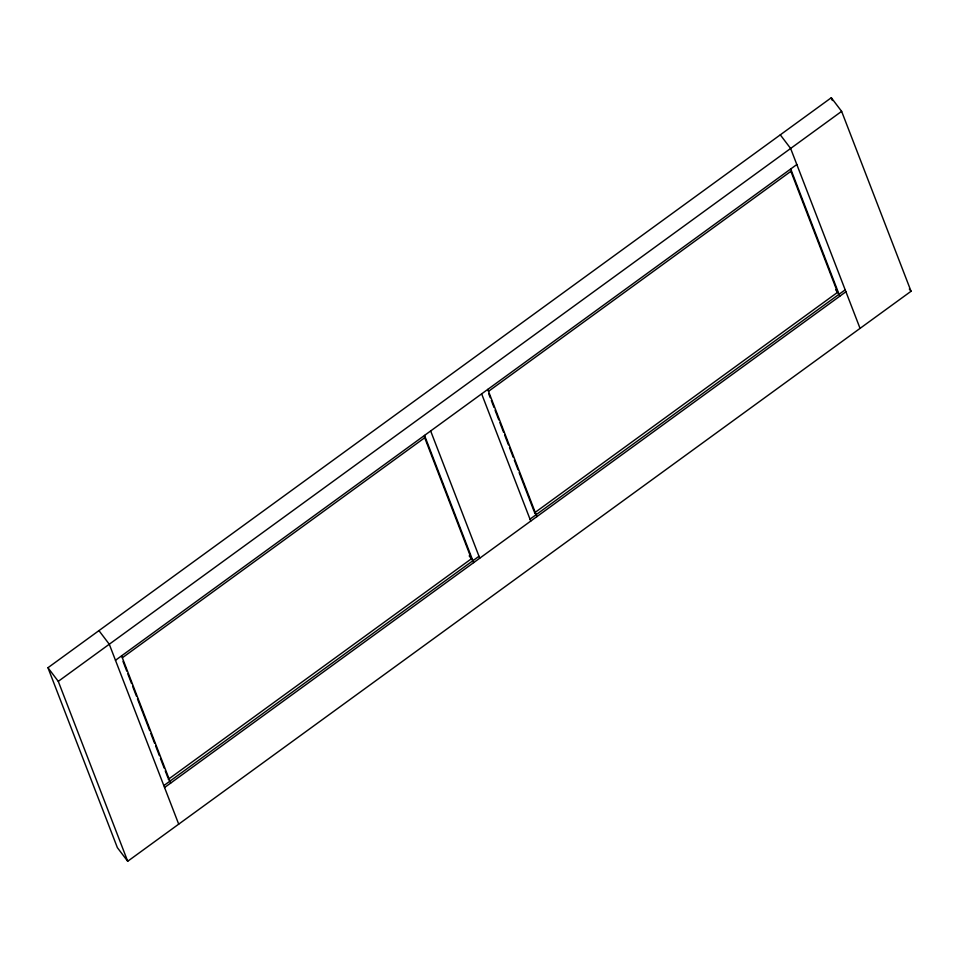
<?xml version="1.0" encoding="UTF-8"?>
<svg xmlns="http://www.w3.org/2000/svg" width="959" height="959" viewBox="0 0 959 959"><rect width="100%" height="100%" fill="white"/><g stroke="black" fill="none" stroke-linecap="round" stroke-linejoin="round"><path stroke-width="1.44" d="M47.95 667.728L831.297 97.734L841.63 111.352L911.05 291.272L127.703 861.266L117.37 847.648L47.95 667.728L58.271 681.346L127.703 861.266M58.271 681.346L841.63 111.352M115.476 660.295L796.821 164.528M122.332 657.778L425.269 437.352M488.515 391.332L791.451 170.906M168.472 779.199L471.408 558.773L424.334 436.789M534.643 512.765L837.579 292.327L791.043 171.733M163.821 785.601L478.997 556.268M530.003 519.155L845.179 289.822M164.564 787.531L845.922 291.752M909.324 289.007L911.05 291.272M780.302 134.847L790.624 148.453L860.055 328.374M835.685 289.834L839.053 294.281M534.427 512.478L536.117 514.707M469.191 555.86L472.883 560.715M98.945 630.626L109.278 644.232L178.698 824.153M168.257 778.924L169.947 781.153M831.297 97.734L832.376 100.527M790.707 168.976L839.796 296.211M487.771 389.402L536.86 516.637M488.646 393.55L490.241 397.709M491.32 400.478L493.993 407.407M495.06 410.176L498.8 419.886M499.879 422.655L503.619 432.365M504.686 435.134L508.438 444.832M509.505 447.613L513.245 457.311M514.312 460.08L518.064 469.79M519.131 472.559L534.103 511.375M481.646 393.861L530.747 521.085M430.651 430.963L479.74 558.198M424.525 435.422L473.626 562.645M121.589 655.848L170.69 783.071M123.004 661.374L126.744 671.072M127.811 673.853L131.563 683.551M132.63 686.32L136.37 696.03M137.449 698.799L149.748 730.686M150.815 733.455L154.555 743.165M155.634 745.934L159.374 755.632M160.441 758.413L164.193 768.111M165.26 770.88L167.933 777.821"/></g></svg>
